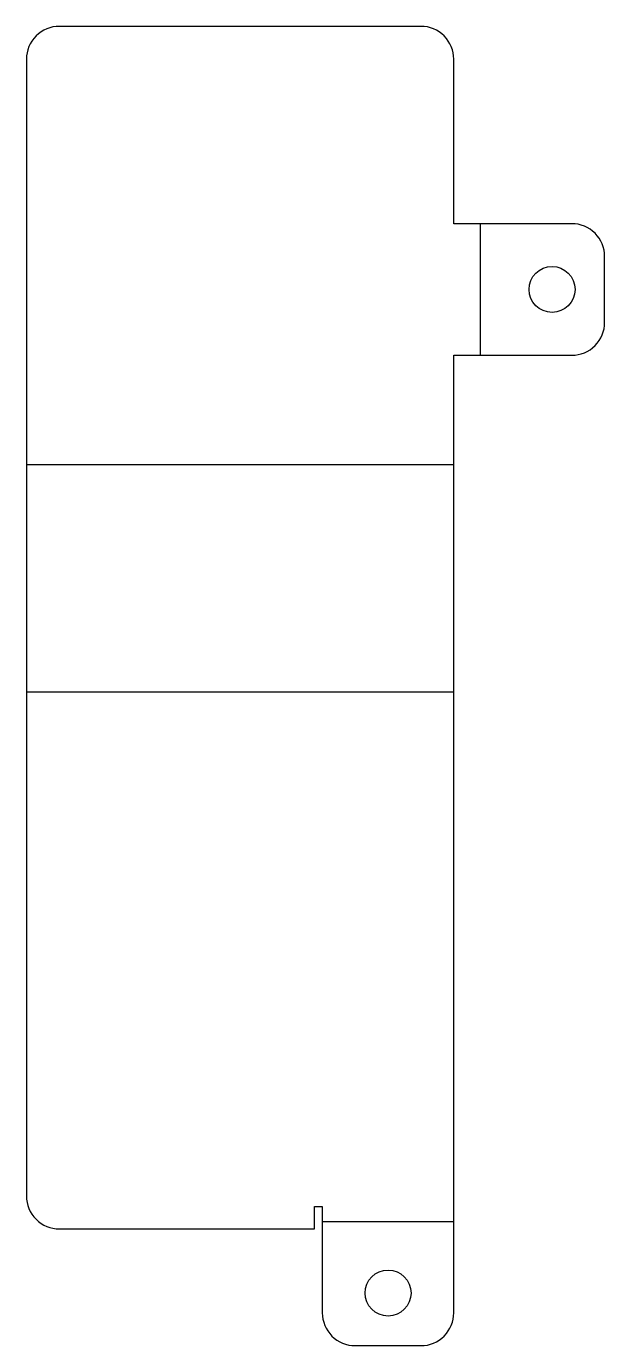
# Model space of a CAD drawing. Extents: x -32 to 55, y -125 to 76.
import ezdxf

# ---------------------------------------------------------------- set-up
doc = ezdxf.new("R2010")
doc.units = 0

msp = doc.modelspace()

# ---------------------------------------------------------------- linework, layer by layer
at = {"layer": '1'}
msp.add_lwpolyline([(55.44, 40.85, 0.414214), (50.44, 45.85), (32.5, 45.85), (32.5, 70.85, 0.414214), (27.5, 75.85), (-27.5, 75.85, 0.414214), (-32.5, 70.85), (-32.5, -102, 0.414214), (-27.5, -107), (11.3, -107), (11.3, -103.6), (12.5, -103.6), (12.5, -119.74, 0.414214), (17.5, -124.74), (27.5, -124.74, 0.414214), (32.5, -119.74), (32.5, 25.85), (50.44, 25.85, 0.414214), (55.44, 30.85)], format="xyb", close=True, dxfattribs=at)
for centre in [(47.44, 35.85), (22.5, -116.74)]:
    msp.add_circle(centre, 3.5, dxfattribs=at)
at = {"layer": '2'}
for p, q in [((36.57, 25.85), (36.57, 45.85)), ((-32.5, 9.22), (32.5, 9.22)), ((32.5, -25.38), (-32.5, -25.38)), ((12.5, -105.87), (32.5, -105.87))]:
    msp.add_line(p, q, dxfattribs=at)

doc.saveas('drawing.dxf')
